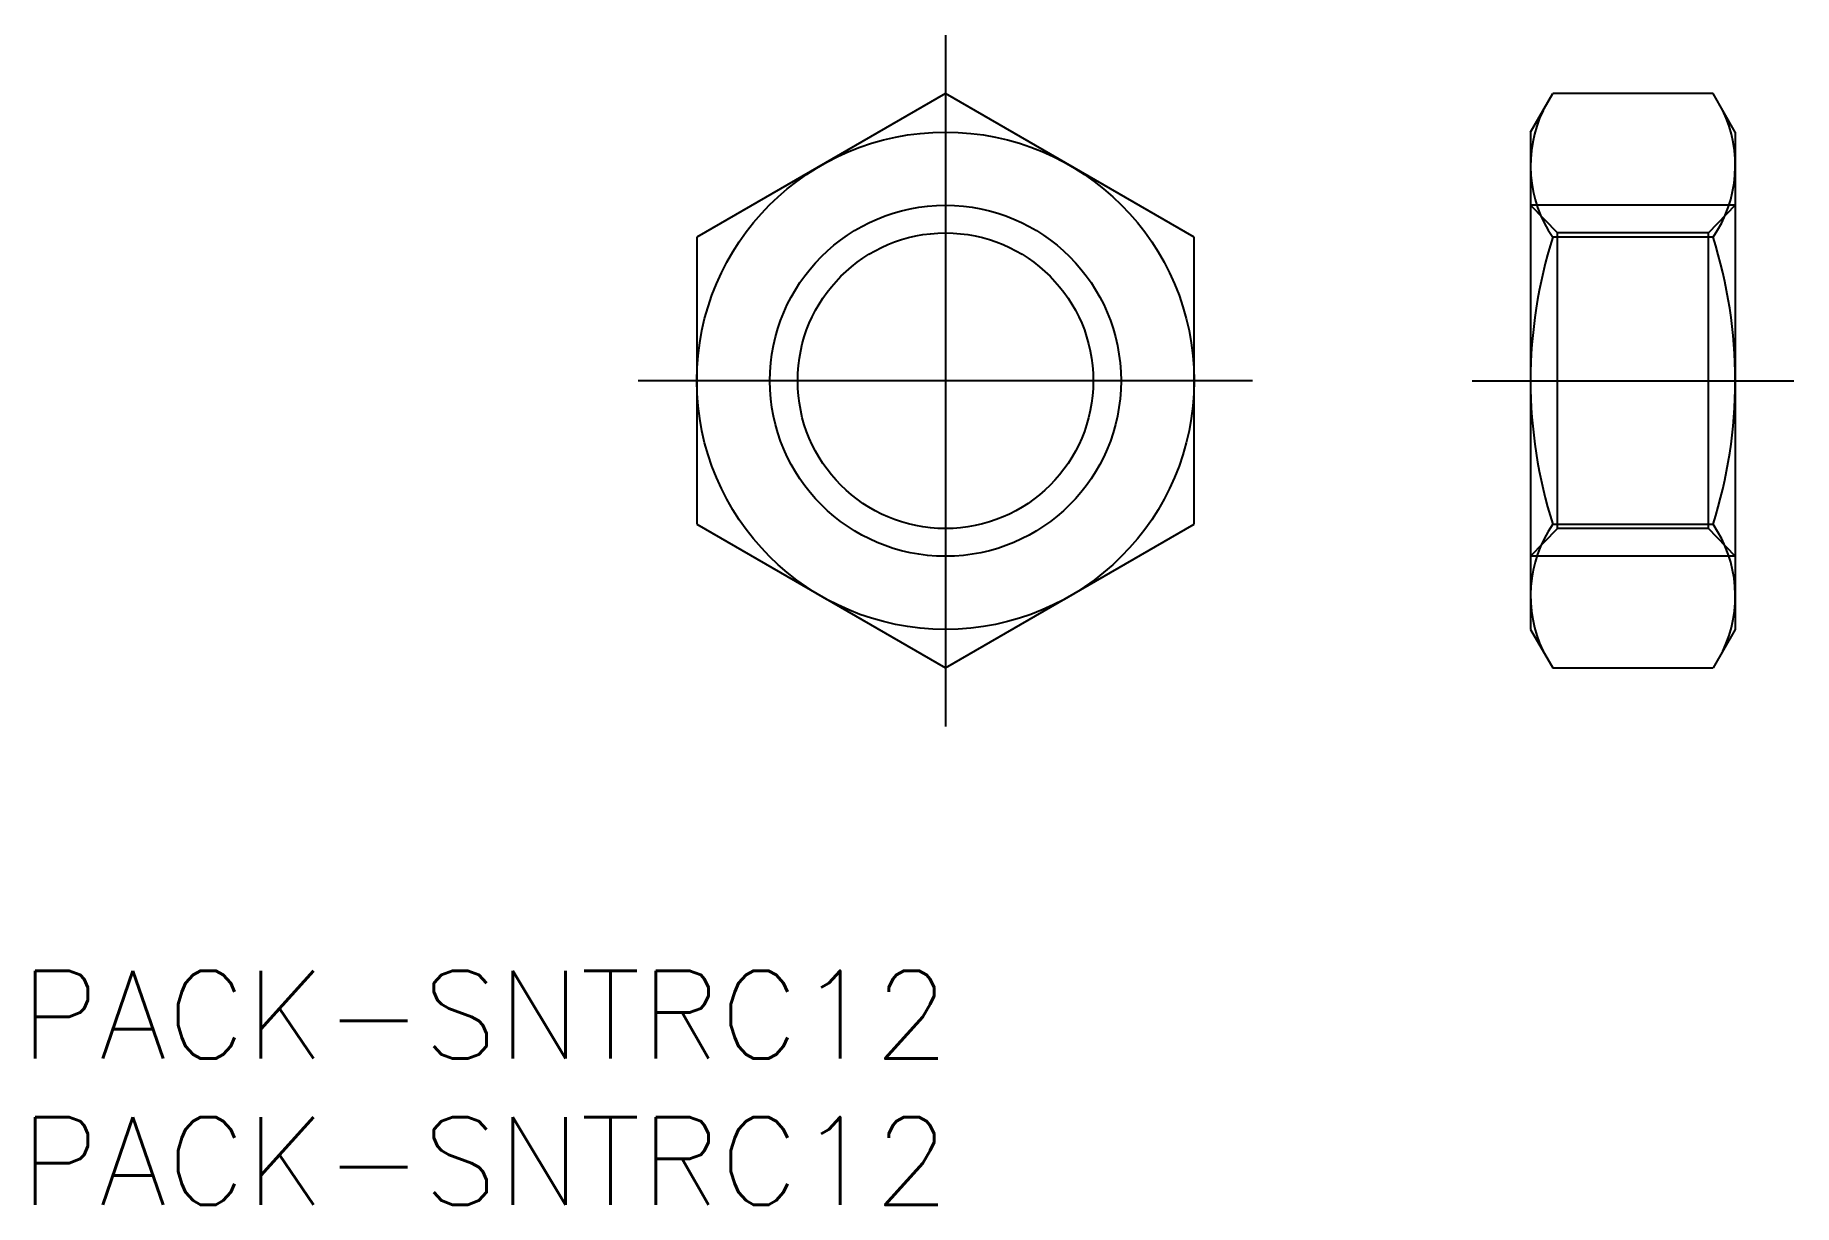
# Model space of a CAD drawing. Extents: x -31.1 to 29, y -28.2 to 11.8.
import ezdxf

# ---------------------------------------------------------------- set-up
doc = ezdxf.new("R2010")
doc.units = 0
doc.linetypes.add('CENTER', pattern=[50.8, 31.75, -6.35, 6.35, -6.35])
doc.linetypes.add('DASHED', pattern=[19.05, 12.7, -6.35])
doc.layers.get('0').update_dxf_attribs({"linetype": 'CONTINUOUS'})
doc.layers.add('CENTER', color=1, linetype='CENTER')
doc.styles.get("Standard").update_dxf_attribs({"font": 'txt.shx', "height": 3, "bigfont": 'bigfont.shx'})

msp = doc.modelspace()

# ---------------------------------------------------------------- linework, layer by layer
at = {"color": 7, "linetype": 'CONTINUOUS'}
for p, q in [((0, 9.815), (-8.5, 4.907)), ((8.5, 4.907), (0, 9.815)), ((20, 8.5), (20.759, 9.815)), ((26.241, 9.815), (20.759, 9.815)), ((27, 8.5), (26.241, 9.815)), ((20, 8.5), (20, -8.5)), ((27, 8.5), (27, -8.5)), ((-8.5, 4.907), (-8.5, -4.907)), ((8.5, -4.907), (8.5, 4.907)), ((26.241, 4.907), (20.759, 4.907)), ((-8.5, -4.907), (0, -9.815)), ((0, -9.815), (8.5, -4.907)), ((20.759, -4.907), (26.241, -4.907)), ((20, -8.5), (20.759, -9.815)), ((27, -8.5), (26.241, -9.815)), ((20.759, -9.815), (26.241, -9.815))]:
    msp.add_line(p, q, dxfattribs=at)
at = {"color": 3, "linetype": 'DASHED'}
for p, q in [((27, 6), (20, 6)), ((20, 6), (20.921, 5.053)), ((27, 6), (26.079, 5.053)), ((20.921, -5.053), (20.921, 5.053)), ((26.079, 5.053), (20.921, 5.053)), ((26.079, -5.053), (26.079, 5.053)), ((20, -6), (20.921, -5.053)), ((26.079, -5.053), (20.921, -5.053)), ((27, -6), (26.079, -5.053)), ((27, -6), (20, -6))]:
    msp.add_line(p, q, dxfattribs=at)
at = {"color": 7, "linetype": 'CONTINUOUS'}
for radius in [8.5, 5.053]:
    msp.add_circle((0, 0), radius, dxfattribs=at)
at = {"color": 3, "linetype": 'CONTINUOUS'}
msp.add_circle((0, 0), 6, dxfattribs=at)
at = {"color": 7, "linetype": 'CONTINUOUS'}
for centre, radius, start, end in [((24.345, 7.361), 4.345, 154.38425, 214.38425), ((22.655, 7.361), 4.345, 325.61575, 25.61575), ((36.241, 0), 16.241, 162.41205, 197.58795), ((10.759, 0), 16.241, 342.41205, 17.58795), ((24.345, -7.361), 4.345, 145.61575, 205.61575), ((22.655, -7.361), 4.345, 334.38425, 34.38425)]:
    msp.add_arc(centre, radius, start, end, dxfattribs=at)
at = {"layer": 'CENTER', "color": 1, "linetype": 'CONTINUOUS'}
for p, q in [((0, 11.813), (0, -11.813)), ((10.5, 0), (-10.5, 0))]:
    msp.add_line(p, q, dxfattribs=at)
at = {"layer": 'CENTER', "color": 1, "linetype": 'CENTER'}
msp.add_line((18, 0), (29, 0), dxfattribs=at)

# ---------------------------------------------------------------- texts
at = {"color": 7, "linetype": 'CONTINUOUS'}
for p in [(-31.633, -23.168), (-31.633, -28.168)]:
    msp.add_text('PACK-SNTRC12', height=3, dxfattribs=at).set_placement(p)

doc.saveas('drawing.dxf')
